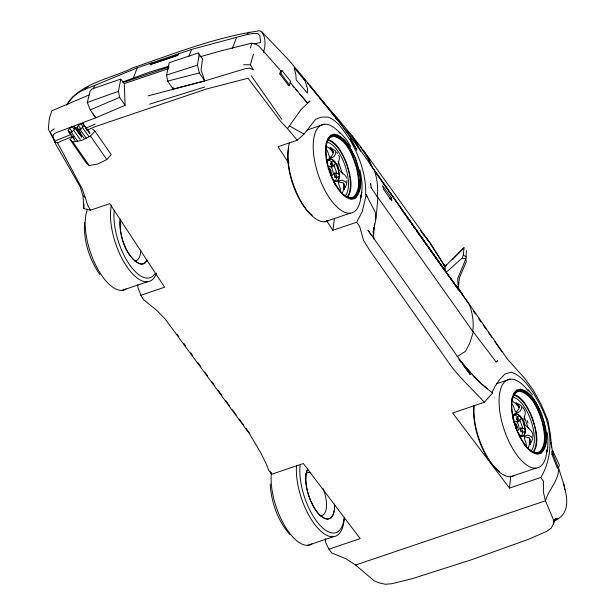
<?xml version="1.0" encoding="UTF-8"?>
<svg xmlns="http://www.w3.org/2000/svg" width="615" height="615" viewBox="0 0 615 615"><rect width="100%" height="100%" fill="white"/><g stroke="black" fill="none" stroke-linecap="round" stroke-linejoin="round"><path stroke-width="0.92" d="M340.303 191.803L340.31 188.674L338.504 183.362L338.804 180.979L341.955 180.172L345.123 181.433L346.522 183.209L346.43 184.669L344.362 189.435L344.538 185.084L344.062 184.169L342.893 182.87L338.511 181.794M526.186 446.728L526.194 443.599L524.387 438.28L524.687 435.897L527.839 435.089L531.006 436.358L532.405 438.134L532.321 439.587L530.245 444.353L530.422 440.002L529.946 439.087L528.777 437.788L524.395 436.712M346.837 182.132L346.86 180.51M532.721 437.057C534.166 431 528.101 428.655 524.987 424.788C522.05 420.414 525.817 415.763 525.156 411.243L524.38 410.39M339.134 174.091L334.798 172.769L334.137 174.083L334.683 176.105L335.736 177.189L336.966 177.312L339.534 175.721C338.534 171.908 337.981 159.7 331.931 161.929L330.839 162.821L330.624 163.913L332.146 166.903L332.792 166.888L335.544 162.983L337.873 168.425L339.534 175.721L338.765 178.919L337.558 180.825L335.298 181.387L332.823 179.411M518.706 434.328L521.182 436.312L523.442 435.743L524.649 433.844L525.418 430.646C524.426 426.833 523.865 414.618 517.815 416.847L516.723 417.739L516.508 418.838L518.03 421.821L518.676 421.813L521.428 417.9L522.95 421.237L525.418 430.646L524.841 433.982A11.57 4.943 71.3 0 1 522.658 436.304L520.375 436.143L518.353 433.037M84.562 222.361C83.325 240.803 89.467 259.361 99.768 274.544M360.89 197.038C363.158 188.075 361.82 178.688 359.89 169.786M513.241 419.276L513.294 417.793M546.773 451.956L547.734 447.151L547.988 440.348L547.327 432.76M137.706 284.722L137.945 287.551L140.873 295.262L164.636 287.22L109.754 203.657L90.505 210.169L83.778 208.616L83.963 203.926M339.534 175.721L339.349 174.16M373.582 236.183L374.081 227.627M525.018 429.016L520.682 427.686L520.021 429.009L520.782 431.376L522.85 432.23L525.087 431.246L525.233 429.078M510.781 475.91L509.489 488.079L540.731 477.509C548.841 464.617 551.394 447.758 549.233 432.829C547.896 418.377 540.67 405.562 533.566 393.216C527.724 384.752 521.336 375.404 511.027 372.19L504.869 374.074L499.434 379.816L495.106 386.282L492.208 392.186L492.63 392.939L484.312 402.287L452.648 413.003L509.489 488.079M557.674 467.569L558.566 467.769C559.196 480.592 548.788 489.117 545.451 500.779L355.585 565.031L345.784 558.666L331.846 552.962L328.948 549.18L325.766 542.822L325.32 538.679M551.67 447.682L550.387 434.39L547.827 420.191L541.069 404.201L533.29 390.148L524.818 378.479L507.36 359.014L462.196 294.008L458.198 289.173L457.721 278.372L465.87 258.892L466.462 250.582M355.585 565.031L374.12 580.814L379.563 583.012L385.497 584.25L391.947 583.697L412.158 578.684L470.99 559.911L528.6 539.278L546.835 531.283L551.14 528.2L553.292 524.218L553.592 520.082L545.451 500.779L543.345 491.816L543.583 481.307L540.731 477.509M331.931 161.929L329.34 160.277L327.311 160.53C329.609 157.063 333.276 159.669 335.144 162.214L336.282 164.236M513.371 419.891L513.194 415.448C515.493 411.988 519.16 414.587 521.028 417.131L522.166 419.161M334.452 218.317L332.876 230.287L356.631 222.246L362.235 211.645L366.225 194.809L365.679 194.44C366.286 174.76 359.321 155.818 349.474 139.052C343.454 130.826 338.142 120.678 327.956 117.104L321.222 117.096L315.603 119.333L304.018 134.085L297.237 140.205L277.995 146.724L288.973 163.436M370.538 184.961L370.676 183.339L371.46 188.544M327.203 163.098L328.195 159.508L330.009 158.908L332.085 159.539L334.114 161.399M445.575 271.676L447.536 271.115L462.249 258.046L463.341 255.094L464.01 247.73L444.829 266.579L445.452 270.831M120.24 219.109C119.118 234.907 125.099 258.361 141.496 264.273L144.51 263.412L146.831 260.783M359.298 186.176L359.452 184.492M545.021 442.777L545.182 441.093M325.635 148.761L325.804 146.954M511.342 405.493L511.519 403.678M335.298 181.387L334.66 180.833L335.682 181.51L336.774 181.387A11.57 4.943 71.3 0 0 338.957 179.057L339.203 176.321M346.245 178.219L346.36 177.097C344.608 173.369 339.434 172.538 338.435 168.233C336.605 164.205 340.187 160.361 339.272 156.318L338.496 155.464M514.417 424.934L515.309 423.604A2.598 1.107 71.3 0 1 516.854 425.726L517.138 427.725L516.531 428.647M344.362 189.435L344.738 186.845M530.245 444.353L530.499 442.631M148.13 95.871L204.718 80.926L199.329 72.954L197.469 65.159L199.183 54.112L198.176 53.005L169.233 62.699L166.557 75.045L167.695 81.111L173.084 89.083L204.718 80.926L245.347 68.672L249.728 68.119L253.395 69.872L250.42 64.79L253.411 54.212M550.809 443.961L551.086 442.331L552.339 450.818M327.203 163.244L327.972 159.862M513.194 417.516L514.079 414.433L515.893 413.834L517.968 414.464L519.998 416.324M373.067 232.024L373.866 227.519M125.106 105.319L119.602 97.385L118.464 91.312L120.786 79.097L91.796 89.006L90.159 91.012L87.299 102.444L90.236 109.877L95.74 117.811L125.106 105.319L124.276 83.602L120.786 79.097M374.189 225.72L374.543 223.945M375.427 219.494L376.48 214.158L377.887 197.746L370.922 187.344M332.638 166.258L332.892 164.997L332.223 163.29L331.331 162.806L331.039 164.059L331.716 165.781L332.638 166.258L331.062 166.788M360.682 197.953L361.851 192.234M518.522 421.175L518.776 419.914L518.107 418.208L517.215 417.723L516.923 418.984L517.599 420.706L518.522 421.175L516.946 421.713M546.566 452.871L547.734 447.151M289.634 85.154L290.511 81.149L281.808 70.356L280.755 70.748L279.817 73.908L288.581 85.554L289.634 85.154L280.871 73.508L281.808 70.356M328.195 159.508L327.926 160.046L329.125 158.947M513.809 414.971L515.009 413.872M327.488 164.974L327.411 161.699M513.417 416.209L514.079 414.433M250.482 47.924L251.796 43.142L255.84 44.226L258.992 46.163L280.755 70.748M558.512 468.115L559.373 464.963L552.862 451.049L551.786 451.31L551.955 454.354L557.428 468.376L558.512 468.115L553.039 454.093L552.862 451.049M339.418 176.359L339.303 177.551M336.966 177.312L335.559 180.825M522.85 432.23L521.997 435.074L520.375 436.143M330.67 175.79L331.008 172.876M331.185 173.484L330.378 174.706M326.25 144.333L327.649 140.289L330.317 137.291L333.768 136.307C347.198 139.951 352.403 155.503 356.408 167.365C358.307 176.843 361.282 189.189 353.648 196.908L350.204 197.884L346.191 196.762M511.857 400.065L513.533 395.214L516.2 392.216L519.652 391.232C533.082 394.876 538.286 410.428 542.299 422.29C544.19 431.768 547.166 444.115 539.54 451.825L536.088 452.809L532.075 451.687L527.77 448.558M342.194 193.418L343.355 190.112L343.724 182.863M358.015 192.933L358.906 190.373M307.677 468.891C303.649 478.608 306.593 489.532 309.883 499.026C313.55 506.968 317.955 517.115 327.38 519.198L330.393 518.337C334.383 514.847 334.829 509.074 334.568 504.1M528.077 448.343L529.238 445.029L529.607 437.788M553.292 524.218L555.476 518.468L553.631 522.197L557.19 518.237L555.099 519.675M133.124 78.574L137.237 67.811L191.588 49.415L246.63 34.632L253.98 33.341L257.923 33.602L259.838 35.601L260.668 42.481L254.241 43.88M189.02 56.088L191.588 49.415M93.296 88.937L94.633 85.493L137.237 67.811M232.209 48.662L236.591 37.453M151.175 65.09L151.667 63.991L178.481 54.912M334.529 177.458L336.105 176.928L336.536 175.967L336.059 174.26L335.067 173.369L333.484 173.899M335.067 173.369L334.622 174.322L335.144 176.098L336.105 176.928M67.704 104.527C72.247 93.495 84.432 89.459 94.633 85.493M66.382 105.211C80.55 82.556 110.715 78.966 132.848 67.865C174.414 53.505 216.034 37 259.776 30.75L262.052 32.157L289.019 60.332L307.685 82.694L341.164 124.315L349.435 136.069L356.938 150.221L352.687 142.803M75.399 141.173L68.826 132.071L68.219 130.495L69.641 128.235L72.263 126.613L74.546 126.575L81.664 136.438M68.826 132.071L71.109 132.033L73.723 130.411L75.145 128.151L74.546 126.575M84.101 138.298L77.521 129.196L76.913 127.628L78.343 125.368L80.957 123.738L83.24 123.707L89.813 132.809M77.521 129.196L79.804 129.165L82.425 127.543L83.848 125.283L83.24 123.707M328.448 167.265L329.01 166.388L329.886 166.311A4.828 2.06 71.3 0 1 332.73 170.209L333.245 173.837L332.123 175.529A4.835 2.068 71.3 0 1 331.154 175.214M514.332 422.182L514.901 421.306L515.77 421.237A4.828 2.06 71.3 0 1 518.614 425.134L519.129 428.763L518.007 430.446A4.835 2.068 71.3 0 1 517.038 430.131M328.633 169.202L329.425 168.687A2.598 1.107 71.3 0 1 330.97 170.809L331.055 173.468L330.109 173.553M297.237 140.205L287.489 128.604L300.973 109.654L309.975 101.006L308.73 102.144M464.01 247.73L452.548 259.515M335.413 163.175L334.737 161.66M521.297 418.1L520.621 416.578M513.64 393.761L514.732 392.516M516.946 390.894C507.583 401.51 513.048 417.639 516.8 429.585C521.136 438.949 526.332 450.956 537.456 453.393M539.901 452.763C549.272 442.154 543.806 426.026 540.047 414.079C535.719 404.708 530.522 392.708 519.391 390.271M347.621 197.684C354.202 186.968 349.774 173.084 346.168 161.976C342.155 153.32 337.527 142.526 327.741 139.336M533.505 452.609C540.085 441.885 535.657 428.009 532.052 416.901C528.039 408.245 523.411 397.444 513.625 394.261M92.773 129.311L94.925 131.141L111.223 154.649L106.795 159.562L97.67 164.059L89.19 165.512L86.331 163.075L70.025 139.567L73.193 136.061M70.025 139.567L72.893 142.011L81.365 140.551L90.49 136.053L94.925 131.141M178.634 53.759L176.92 55.627L150.298 64.636L150.206 63.383L151.667 63.991L151.006 63.091M246.63 34.632L249.098 32.195M326.75 161.745L327.803 160.7M84.985 89.329L88.014 86.707M496.09 361.935L497.573 360.713L496.159 361.966L472.697 331.178L377.156 196.462C378.433 187.544 377.18 177.935 373.928 169.463C354.025 140.451 332.454 112.56 309.729 85.708M299.49 93.78L307.577 103.136L308.1 102.713M446.698 265.096L444.829 266.579L429.547 242.31L363.611 150.552L362.197 149.261M516.116 412.411L518.914 408.837L519.037 407.076L518.852 406.054L516.054 402.687L520.613 405.224L521.574 406.33L521.551 408.621L519.829 411.581L516.846 412.911L515.17 411.235L513.371 405.938L511.457 403.471M54.266 128.796L51.522 130.703L50.353 132.494L54.451 140.151M516.262 429.631L516.8 429.278L517.038 427.179A3.521 1.507 71.3 0 0 516.7 425.78M555.36 520.459C576.193 510.542 562.856 483.313 558.566 467.769M456.922 356.792L465.486 351.365L469.545 343.631L473.25 332.192L472.697 331.178C474.05 322.69 472.474 313.073 469.499 304.902L374.374 170.57L445.729 271.792L434.428 256.094M389.403 198.914L391.44 197.861L382.668 185.699L383.491 189.174L391.863 201.036L391.44 197.861M70.986 134.485L55.927 140.612L54.643 142.173L80.557 187.452M77.897 131.51L79.627 130.764M85.677 128.166L95.179 124.069M90.236 109.877L119.602 97.385M93.05 114.044L95.74 117.811L56.219 132.679L53.351 134.57L53.044 137.675L54.643 142.173L57.487 142.726L73.062 136.1M79.12 133.517L80.849 132.786M86.907 130.203L95.556 126.521L206.356 89.029L248.06 78.236L281.055 121.862L287.489 128.604M89.459 94.802L51.837 110.815L49.346 118.549L48.354 128.597L49.454 131.602L55.166 141.581M279.817 73.908L280.871 73.508M122.293 82.141L148.822 72.378L168.725 66.22M328.141 159.715L328.541 159.569M514.025 414.633L514.424 414.487M87.299 102.444L118.464 91.312M169.202 66.943L123.415 82.418M168.295 68.742L124.276 83.602M307.085 130.049L324.236 124.245M122.17 290.349L147.446 281.793M324.881 221.746L350.158 213.197M496.582 383.745L510.119 379.163M140.873 295.262L143.41 299.551L156.979 310.514L165.289 319.185L249.598 433.929L260.622 452.648L266.264 463.918L268.793 470.452L271.684 474.242L303.349 463.526L360.19 538.609L328.948 549.18M308.054 545.267L333.33 536.711M510.765 476.671L536.042 468.115M329.24 157.817L331.254 156.779L333.03 153.911L332.969 151.136L330.163 147.769L334.721 150.298L335.69 151.405L335.667 153.696L333.945 156.656L330.962 157.994L329.286 156.31L327.488 151.021L325.566 148.546M166.557 75.045L197.469 65.159M149.53 104.173L204.895 86.938M199.729 56.911L221.892 50.591L251.796 43.142M329.947 136.353L333.507 135.346C347.352 139.098 352.733 155.149 356.861 167.38C358.822 177.158 361.874 189.874 354.017 197.846L350.458 198.845M516.723 391.025L520.505 389.895C534.358 393.646 539.732 409.69 543.86 421.921C545.828 431.699 548.872 444.422 541.015 452.386L537.233 453.516M521.182 436.312L520.544 435.758L521.804 436.158M167.695 81.111L199.329 72.954M551.955 454.354L553.039 454.093M513.194 415.448L515.224 415.202L517.815 416.847M243.563 64.736L250.42 64.79M335.152 181.271L336.067 181.402M521.036 436.196L521.951 436.327M525.087 431.246L525.187 432.468M462.249 258.046L465.87 258.892L466.308 261.744L459.405 277.742L458.198 289.173L446.282 272.576L462.196 294.008L457.729 286.99M289.688 126.037L304.018 134.085M80.419 187.49L83.033 195.97L85.055 197.107L87.96 205.871L90.505 210.169M463.341 255.094L466.27 256.978M334.03 180.487L334.821 181.002L332.738 179.296M519.913 435.412L520.713 435.927L518.622 434.221M341.886 193.633L344.754 195.724M339.772 137.353L341.287 138.46M326.019 145.847L329.709 148.546L333.384 152.781M511.903 400.772L515.593 403.471L519.275 407.699M492.63 392.939C479.615 383.798 469.376 371.422 459.105 359.437M331.793 177.604L334.491 181.217M487.403 388.626L480.892 383.337L471.113 373.197L459.39 359.644M338.588 131.595L342.301 134.862L346.645 140.051L350.742 146.431M330.163 147.769L333.599 151.605M349.335 132.909L356.193 142.903L358.045 148M360.298 146.647L367.678 157.901L370.922 165.504M347.006 130.611L352.057 135.746L361.551 147.915M356.377 143.21L357.676 144.556L360.428 151.236M515.424 427.886L515.993 428.478M319.892 98.585L337.328 117.972L350.627 134.162M343.185 140.328L346.599 144.256M330.87 147.623L332.023 148.953M292.655 85.869L293.901 87.307M295.761 89.467L297.629 91.627M524.095 444.307L526.548 447.136M300.481 74.853L301.727 76.298M303.602 78.474L304.848 79.927M290.057 82.272L307.577 103.136M528.185 389.779L532.529 394.968M289.988 534.65C277.719 520.836 271.323 502.37 270.193 484.082M309.737 85.762L329.64 110.031M336.589 152.059L337.597 153.32M522.473 406.984L524.441 409.682M422.205 232.747L429.847 242.502L445.383 266.833M420.206 230.402L424.296 235.607M425.465 237.098L429.547 242.31M365.679 194.44L367.094 196.254M198.176 53.005L202.473 58.702L201.105 70.141L204.718 80.926M518.445 405.17L519.49 406.53M458.982 359.583L461.25 362.589M463.518 365.602L470.321 374.627L367.985 230.164L371.245 235.499M484.312 402.287C473.389 390.048 460.858 379.055 450.926 365.802L369.507 250.074L363.611 240.588L359.629 226.382L356.631 222.246M330.762 111.576L331.892 113.122M333.023 114.659L334.153 116.204M335.275 117.749L336.405 119.287M177.12 334.229L178.811 336.543M183.9 343.493L185.592 345.807M190.673 352.756L192.372 355.07M198.015 362.789L200.844 366.648M204.795 372.044L207.616 375.903M211.575 381.308L214.397 385.167M218.348 390.571L221.738 395.199M225.69 400.603L229.649 406.008M232.47 409.867L236.421 415.263M239.25 419.123L243.763 425.303M246.023 428.386L249.982 433.79M333.584 181.748L335.852 185.799M83.848 125.283L89.875 133.624M80.957 123.738L83.148 126.775M82.425 127.543L88.998 136.645M78.343 125.368L81.08 129.158M79.804 129.165L86.377 138.267M76.913 127.628L80.75 132.932M75.145 128.151L81.726 137.253M72.263 126.613L74.453 129.642M73.723 130.411L80.304 139.513M69.641 128.235L72.378 132.025M71.109 132.033L77.682 141.135M68.219 130.495L70.956 134.285M72.601 136.561L74.246 138.836M401.872 210.169L404.678 214.058M406.361 216.388L410.843 222.615M411.965 224.168L458.198 289.173L458.183 286.382M407.268 218.033L408.383 219.593M411.581 224.137L412.696 225.697M413.403 226.604L414.518 228.165M416.593 231.148L420.645 236.737M422.167 238.943L426.218 244.532M428.301 247.514L433.467 254.656M445.183 266.449L443.584 264.173L445.045 266.579M445.737 271.799L373.566 168.956L373.928 169.463M473.212 310.998L475.426 314.134M478.739 318.847L480.953 321.991M483.159 325.127L486.48 329.84M488.687 332.976L492 337.689M494.768 341.609L501.948 351.818M251.212 75.653L281.816 119.341M90.49 136.053L106.795 159.562M72.893 142.011L89.19 165.512M326.603 220.731L332.876 230.287M352.057 135.746L357.676 144.556M262.052 32.157C265.742 37.638 265.703 45.718 263.528 51.714L264.058 52.79M532.951 399.935L535.304 403.717M347.536 145.77L348.951 148.038M269.824 471.136L271.684 474.242M363.611 150.552L369.361 160.184L372.682 168.61M520.144 416.163L520.482 416.747M334.26 161.238L334.598 161.822M350.327 138.683L351.742 141.15M366.225 194.809L375.212 212.152L376.065 218.264L373.236 232.601L373.943 239.135M57.487 142.726L82.333 189.113L85.055 197.107M536.711 405.985L538.525 409.928M524.165 416.401L528.224 428.14M351.188 151.851L353.364 156.579M338.281 161.476L342.517 174.068M519.783 419.861L522.927 428.57M333.899 164.943L337.043 173.653M527.178 420.614L528.001 423.12M543.491 424.189L543.875 426.064M544.267 427.94L544.652 429.816M357.799 170.209L358.184 172.077M563.947 484.328L564.685 489.632M83.778 208.616L83.033 195.97M544.905 431.622L545.221 435.966M359.214 179.303L359.468 182.786M373.021 234.692L373.136 236.46M326.342 158.755L326.404 160.661M173.053 87.184L173.084 89.083M546.927 450.334A46.517 19.864 71.3 0 1 519.46 458.313A46.517 19.864 71.3 0 1 499.488 394.53A46.517 19.864 71.3 0 1 528.346 391.002M514.686 475.295A46.509 19.864 71.3 0 1 487.28 456.976A46.509 19.864 71.3 0 1 473.965 405.5M499.403 471.313A43.258 18.473 71.3 0 1 474.004 406.461M513.579 421.975A4.828 2.06 71.3 0 1 515.616 424.066M514.647 422.966A3.521 1.507 71.3 0 1 516.116 424.473M513.617 397.305A29.266 12.5 71.3 0 1 517.423 399.243A29.189 12.469 71.3 0 1 528.523 414.472A29.266 12.5 71.3 0 1 531.176 450.887M514.34 395.299A30.881 13.184 71.3 0 1 533.051 420.968A30.881 13.184 71.3 0 1 532.936 451.971M361.097 194.578A46.517 19.864 71.3 0 1 334.683 204.657A46.517 19.864 71.3 0 1 313.35 142.034A46.517 19.864 71.3 0 1 340.256 133.394M328.802 220.37A46.509 19.864 71.3 0 1 298.729 197.138A46.509 19.864 71.3 0 1 289.557 142.434M312.189 215.419A43.258 18.473 71.3 0 1 288.704 147.907M328.725 167.757A4.828 2.06 71.3 0 1 329.732 169.14M328.126 168.103A3.521 1.507 71.3 0 1 330.816 170.862M327.733 142.38A29.266 12.5 71.3 0 1 331.539 144.317A29.189 12.469 71.3 0 1 348.351 180.902A29.189 12.469 71.3 0 1 345.299 195.862M328.456 140.381A30.881 13.184 71.3 0 1 347.168 166.042A30.881 13.184 71.3 0 1 347.052 197.046M126.09 288.973A46.517 19.864 71.3 0 1 95.333 264.335A46.517 19.864 71.3 0 1 87.515 209.185M156.533 273.098A46.509 19.864 71.3 0 1 126.375 265.972A46.509 19.864 71.3 0 1 111.43 205.103M154.911 273.775A43.258 18.473 71.3 0 1 128.135 262.49A43.258 18.473 71.3 0 1 114.229 210.384M147.093 259.876A27.875 11.908 71.3 0 1 129.788 255.056A27.875 11.908 71.3 0 1 120.117 220.408M140.635 250.113A22.609 9.656 71.3 0 1 134.746 260.783M311.974 543.891A46.517 19.864 71.3 0 1 284.076 524.71A46.517 19.864 71.3 0 1 271.407 472.474M344.277 518.091A46.509 19.864 71.3 0 1 317.863 528.177A46.509 19.864 71.3 0 1 296.53 465.547M344.177 517.976A43.258 18.473 71.3 0 1 318.524 523.588A43.258 18.473 71.3 0 1 300.112 465.309M334.568 504.615A27.875 11.908 71.3 0 1 316.756 511.488A27.875 11.908 71.3 0 1 307.784 469.076M305.632 474.004A22.609 9.656 71.3 0 1 310.729 472.72M323.044 488.379A22.609 9.656 71.3 0 1 319.808 515.624M307.508 88.637L307.377 93.088L296.192 79.95L295.915 75.092L294.178 67.681L305.086 80.911L307.508 88.637M326.142 143.464C324.151 157.017 328.21 170.716 334.214 182.77C338.35 189.597 343.232 197.892 351.803 199.314L355.462 198.291C365.079 187.391 359.46 170.832 355.608 158.555C351.157 148.945 345.822 136.615 334.399 134.124L330.732 135.146L327.926 138.344L326.142 143.464M326.588 144.071C324.643 157.271 328.595 170.616 334.452 182.355C338.473 189.005 343.232 197.069 351.572 198.468L355.132 197.469C364.503 186.86 359.037 170.732 355.278 158.778C350.95 149.414 345.753 137.406 334.622 134.969L331.062 135.977L328.318 139.09L326.588 144.071M512.026 398.382C510.035 411.935 514.094 425.642 520.098 437.696C524.234 444.522 529.115 452.809 537.687 454.239L541.346 453.217C550.963 442.316 545.344 425.757 541.492 413.48C537.041 403.871 531.714 391.532 520.282 389.049L516.615 390.071L513.809 393.262L512.026 398.382M522.419 430.884L521.989 431.845L521.028 431.023L520.505 429.247L520.951 428.286L521.943 429.185L522.419 430.884M308.522 84.263L307.308 82.817L308.522 84.301"/></g></svg>
